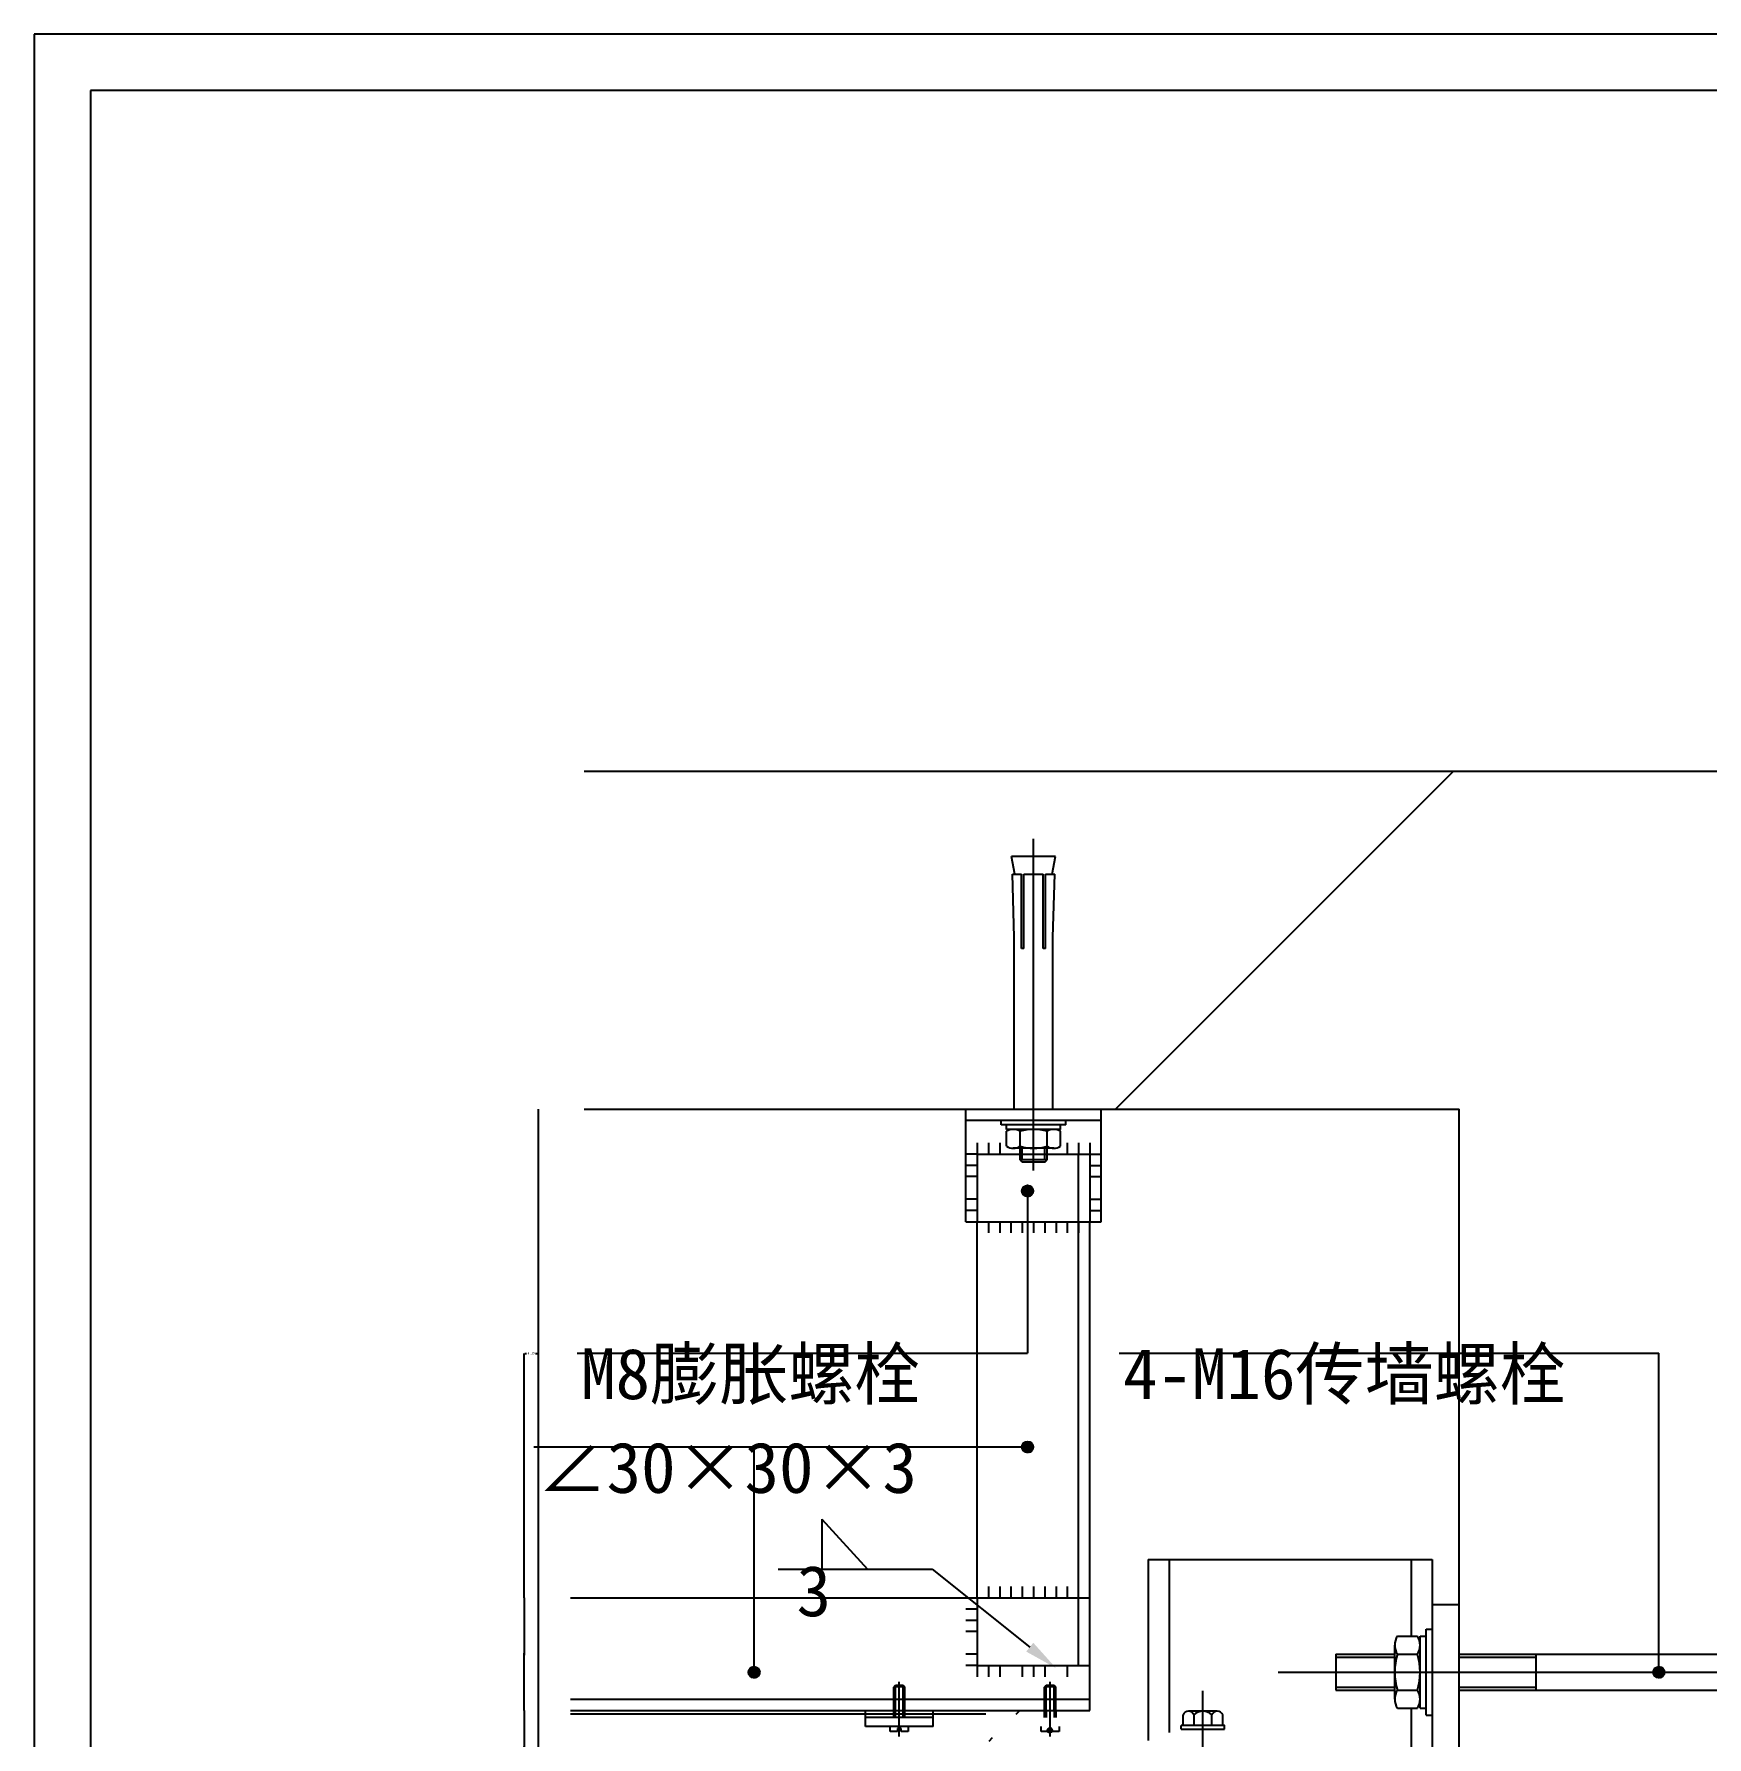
# Model space of a CAD drawing. Header units: metres. Extents: x 6342 to 7874, y -189 to 1911.
# Drawn here: x 6342 to 7085, y 1155 to 1911 of the extents above; entities that cross this region are included whole.
import ezdxf

# ---------------------------------------------------------------- set-up
doc = ezdxf.new("R2010")
doc.units = ezdxf.units.M
for name, color, linetype in [('ASHADE', 1, 'Continuous'), ('图层1', 8, 'Continuous'), ('图框', 5, 'Continuous'), ('外形', 3, 'Continuous'), ('文字标注1', 4, 'Continuous'), ('轴线', 6, 'Continuous')]:
    doc.layers.add(name, color=color, linetype=linetype)
doc.dimstyles.get("Standard").update_dxf_attribs({"dimtxt": 2.5, "dimasz": 2.5, "dimexe": 1.25, "dimexo": 0.625, "dimtad": 1, "dimcen": 2.5, "dimazin": 3, "dimtfac": 1, "dimtmove": 0, "dimatfit": 3})

# ---------------------------------------------------------------- blocks, each defined once
blk = doc.blocks.new('_CLOSEDFILLED')
at = {"color": 0, "linetype": 'BYBLOCK'}
blk.add_solid([(-1, 0.2), (0, 0), (-1, -0.2)], dxfattribs=at)
blk = doc.blocks.new('*D2')
for p, q in [((6565.72, 1433.8), (6565.72, 894.55)), ((6560.625, 894.55), (6559.28, 894.55)), ((6559.53, 355.3), (6559.53, 894.55)), ((6565.97, 894.55), (6564.625, 894.55))]:
    blk.add_line(p, q)
at = {"layer": 'Defpoints'}
for p in [(6565.72, 1433.8), (6565.72, 894.55), (6559.53, 355.3)]:
    blk.add_point(p, dxfattribs=at)
at = {"xscale": 0.25, "yscale": 0.25}
blk.add_blockref('_CLOSEDFILLED', (6559.53, 894.55), dxfattribs=at)
at = {"xscale": 0.25, "yscale": 0.25, "rotation": 180}
blk.add_blockref('_CLOSEDFILLED', (6565.72, 894.55), dxfattribs=at)
at = {"insert": (6562.625, 894.55), "char_height": 1, "attachment_point": 5}
blk.add_mtext('6,19', dxfattribs=at)
blk = doc.blocks.new('*D3')
for p, q in [((6565.72, 1433.8), (6565.72, 1325.3)), ((6559.53, 1216.8), (6559.53, 1325.3)), ((6559.78, 1325.3), (6560.625, 1325.3)), ((6564.625, 1325.3), (6565.47, 1325.3))]:
    blk.add_line(p, q)
at = {"layer": 'Defpoints'}
for p in [(6565.72, 1433.8), (6559.53, 1325.3), (6559.53, 1216.8)]:
    blk.add_point(p, dxfattribs=at)
at = {"xscale": 0.25, "yscale": 0.25, "rotation": 180}
blk.add_blockref('_CLOSEDFILLED', (6559.53, 1325.3), dxfattribs=at)
at = {"xscale": 0.25, "yscale": 0.25}
blk.add_blockref('_CLOSEDFILLED', (6565.72, 1325.3), dxfattribs=at)
at = {"insert": (6562.625, 1325.3), "char_height": 1, "attachment_point": 5}
blk.add_mtext('6,19', dxfattribs=at)
blk = doc.blocks.new('*D4')
for p, q in [((6559.53, 1216.8), (6559.53, 1191.8)), ((6559.28, 1191.8), (6559.03, 1191.8)), ((6559.53, 1166.8), (6559.53, 1191.8)), ((6559.53, 1191.8), (6559.53, 1191.8)), ((6559.78, 1191.8), (6560.03, 1191.8))]:
    blk.add_line(p, q)
at = {"layer": 'Defpoints'}
for p in [(6559.53, 1216.8), (6559.53, 1191.8), (6559.53, 1166.8)]:
    blk.add_point(p, dxfattribs=at)
at = {"xscale": 0.25, "yscale": 0.25}
blk.add_blockref('_CLOSEDFILLED', (6559.53, 1191.8), dxfattribs=at)
at = {"xscale": 0.25, "yscale": 0.25, "rotation": 180}
blk.add_blockref('_CLOSEDFILLED', (6559.53, 1191.8), dxfattribs=at)
at = {"insert": (6559.53, 1192.925), "char_height": 1, "attachment_point": 5}
blk.add_mtext('0', dxfattribs=at)
blk = doc.blocks.new('*D5')
for p, q in [((6559.53, 1166.8), (6559.53, 1150.3)), ((6559.28, 1150.3), (6559.03, 1150.3)), ((6559.53, 1133.8), (6559.53, 1150.3)), ((6559.53, 1150.3), (6559.53, 1150.3)), ((6559.78, 1150.3), (6560.03, 1150.3))]:
    blk.add_line(p, q)
at = {"layer": 'Defpoints'}
for p in [(6559.53, 1166.8), (6559.53, 1150.3), (6559.53, 1133.8)]:
    blk.add_point(p, dxfattribs=at)
at = {"xscale": 0.25, "yscale": 0.25}
blk.add_blockref('_CLOSEDFILLED', (6559.53, 1150.3), dxfattribs=at)
at = {"xscale": 0.25, "yscale": 0.25, "rotation": 180}
blk.add_blockref('_CLOSEDFILLED', (6559.53, 1150.3), dxfattribs=at)
at = {"insert": (6559.53, 1151.425), "char_height": 1, "attachment_point": 5}
blk.add_mtext('0', dxfattribs=at)

msp = doc.modelspace()

# ---------------------------------------------------------------- hatches: boundary and pattern name
at = {"layer": 'ASHADE'}
h = msp.add_hatch(dxfattribs=at)
h.set_pattern_fill('SOLID')
h.paths.add_polyline_path([(6780.46, 1397.47, 1), (6785.46, 1397.47, 1)])
h = msp.add_hatch(dxfattribs=at)
h.set_pattern_fill('SOLID')
h.paths.add_polyline_path([(6780.48, 1283.79, 1), (6785.48, 1283.79, 1)])
h = msp.add_hatch(dxfattribs=at)
h.set_pattern_fill('SOLID')
h.paths.add_polyline_path([(6659.08, 1183.8, 1), (6664.08, 1183.8, 1)])
h = msp.add_hatch(dxfattribs=at)
h.set_pattern_fill('SOLID')
h.paths.add_polyline_path([(7060.71, 1183.8, 1), (7065.71, 1183.8, 1)])
h = msp.add_hatch(dxfattribs=at)
h.set_pattern_fill('SOLID')
h.paths.add_polyline_path([(6791.83, 1157.95, 1), (6793.83, 1157.95, 1)])
at = {"layer": '图层1'}
h = msp.add_hatch(dxfattribs=at)
h.set_pattern_fill('ANSI31', scale=300)
h.paths.add_polyline_path([(7637.85, 1583.8), (6586.23, 1583.8), (6586.23, 1433.8), (6777.04, 1433.8), (6777.04, 1510.15), (6776.22, 1538.03), (6777.31, 1538.03), (6775.91, 1545.98), (6795.33, 1545.98), (6793.93, 1538.03), (6795.02, 1538.03), (6794.2, 1510.15), (6794.2, 1433.8), (6974.5, 1433.8), (6974.5, 1191.8), (7374.5, 1191.8), (7374.5, 1433.8), (7637.85, 1433.8)])
h.paths.add_polyline_path([(7374.5, 1175.8), (6974.5, 1175.8), (6974.5, 1041.8), (7374.5, 1041.8)])
h.paths.add_polyline_path([(7066.5, 1025.8), (6974.5, 1025.8), (6974.5, 883.8), (7067.83, 883.8), (7067.83, 889.13), (7066.5, 889.13)])
h.paths.add_polyline_path([(7266.5, 1025.8), (7082.5, 1025.8), (7082.5, 889.13), (7081.16, 889.13), (7081.16, 883.8), (7267.83, 883.8), (7267.83, 889.13), (7266.5, 889.13)])
h.paths.add_polyline_path([(7374.5, 1025.8), (7282.5, 1025.8), (7282.5, 889.13), (7281.16, 889.13), (7281.16, 883.8), (7374.5, 883.8)])
h = msp.add_hatch(dxfattribs=at)
h.set_pattern_fill('AR-CONC', scale=20)
h.paths.add_polyline_path([(7637.85, 1583.8), (6586.23, 1583.8), (6586.23, 1433.8), (6777.04, 1433.8), (6777.04, 1510.15), (6776.22, 1538.03), (6777.31, 1538.03), (6775.91, 1545.98), (6795.33, 1545.98), (6793.93, 1538.03), (6795.02, 1538.03), (6794.2, 1510.15), (6794.2, 1433.8), (6974.5, 1433.8), (6974.5, 1191.8), (7374.5, 1191.8), (7374.5, 1433.8), (7637.85, 1433.8)])
h.paths.add_polyline_path([(7374.5, 1175.8), (6974.5, 1175.8), (6974.5, 1041.8), (7374.5, 1041.8)])
h.paths.add_polyline_path([(7266.5, 1025.8), (7082.5, 1025.8), (7082.5, 889.13), (7081.16, 889.13), (7081.16, 883.8), (7267.83, 883.8), (7267.83, 889.13), (7266.5, 889.13)])
h.paths.add_polyline_path([(7066.5, 1025.8), (6974.5, 1025.8), (6974.5, 883.8), (7067.83, 883.8), (7067.83, 889.13), (7066.5, 889.13)])
h.paths.add_polyline_path([(7374.5, 1025.8), (7282.5, 1025.8), (7282.5, 889.13), (7281.16, 889.13), (7281.16, 883.8), (7374.5, 883.8)])
h = msp.add_hatch(dxfattribs=at)
h.set_pattern_fill('ANSI31', scale=5)
h.paths.add_polyline_path([(6764.49, 1166.3, -0.41), (6764.99, 1166.8), (6778.99, 1166.8, -0.41), (6779.49, 1166.3), (6779.49, 1165.7, -0.41), (6778.99, 1165.2), (6766.59, 1165.2, 0.41), (6766.09, 1164.7), (6766.09, 1155.3, 0.41), (6766.59, 1154.8), (6780.99, 1154.8, -0.41), (6781.49, 1154.3), (6781.49, 1145.8), (6779.89, 1145.8), (6779.89, 1152.7, 0.41), (6779.39, 1153.2), (6764.99, 1153.2, -0.41), (6764.49, 1153.7)])
h.paths.add_polyline_path([(6779.75, 1142.32, 0.2), (6779.89, 1142.67), (6779.89, 1145.8), (6781.49, 1145.8), (6781.49, 1141.8), (6777.49, 1137.8), (6764.99, 1137.8, -0.41), (6764.49, 1138.3), (6764.49, 1138.9, -0.41), (6764.99, 1139.4), (6776.62, 1139.4, 0.2), (6776.98, 1139.55)])

# ---------------------------------------------------------------- linework, layer by layer
for p, q in [((6777.31, 1538.03), (6775.91, 1545.98)), ((6795.33, 1545.98), (6775.91, 1545.98)), ((6793.93, 1538.03), (6795.33, 1545.98)), ((6776.22, 1538.03), (6780.29, 1538.03)), ((6777.04, 1510.15), (6776.22, 1538.03)), ((6780.29, 1505.07), (6780.29, 1538.03)), ((6781.33, 1538.03), (6789.91, 1538.03)), ((6781.33, 1505.07), (6781.33, 1538.03)), ((6789.91, 1505.07), (6789.91, 1538.03)), ((6790.95, 1538.03), (6795.02, 1538.03)), ((6790.95, 1505.07), (6790.95, 1538.03)), ((6794.2, 1510.15), (6795.02, 1538.03)), ((6777.04, 1433.8), (6777.04, 1510.15)), ((6781.33, 1505.07), (6780.29, 1505.07)), ((6790.95, 1505.07), (6789.91, 1505.07)), ((6794.2, 1433.8), (6794.2, 1510.15)), ((6771.31, 1426.8), (6771.31, 1428.8)), ((6799.93, 1426.8), (6771.31, 1426.8)), ((6773.63, 1424.8), (6773.63, 1426.8)), ((6797.61, 1424.8), (6773.63, 1424.8)), ((6773.63, 1417.26), (6773.63, 1423.94)), ((6779.63, 1417.26), (6779.63, 1423.94)), ((6791.61, 1417.26), (6791.61, 1423.94)), ((6797.61, 1424.8), (6797.61, 1426.8)), ((6797.61, 1417.26), (6797.61, 1423.94)), ((6799.93, 1426.8), (6799.93, 1428.8)), ((6794.61, 1416.4), (6776.63, 1416.4)), ((6779.62, 1411.25), (6779.62, 1416.4)), ((6780.62, 1411.25), (6780.62, 1416.4)), ((6790.62, 1411.25), (6790.62, 1416.4)), ((6791.62, 1411.25), (6791.62, 1416.4)), ((6791.62, 1411.25), (6779.62, 1411.25)), ((6780.62, 1410.25), (6779.62, 1411.25)), ((6790.62, 1410.25), (6780.62, 1410.25)), ((6790.62, 1410.25), (6791.62, 1411.25)), ((6836.5, 1233.8), (6962.5, 1233.8)), ((6836.5, 1233.8), (6836.5, 1153.47)), ((6845.79, 1233.8), (6845.79, 1156.97)), ((6953.2, 1233.8), (6953.2, 1199.78)), ((6962.5, 1233.8), (6962.5, 883.8)), ((6962.5, 1213.8), (6974.5, 1213.8)), ((6959.83, 1202.88), (6962.5, 1202.88)), ((6959.83, 1164.72), (6959.83, 1202.88)), ((6945.96, 1171.81), (6945.96, 1195.79)), ((6947.11, 1199.78), (6956.01, 1199.78)), ((6957.16, 1199.78), (6959.83, 1199.78)), ((6957.16, 1167.81), (6957.16, 1199.78)), ((6919.83, 1191.8), (6945.96, 1191.8)), ((6919.83, 1191.8), (6919.83, 1175.8)), ((6919.83, 1190.47), (6945.96, 1190.47)), ((6947.11, 1191.79), (6956.01, 1191.79)), ((6919.83, 1177.13), (6945.96, 1177.13)), ((6919.83, 1175.8), (6945.96, 1175.8)), ((6947.11, 1175.81), (6956.01, 1175.81)), ((6790.49, 1163.7), (6790.49, 1166.8)), ((6791.24, 1166.8), (6791.24, 1163.7)), ((6794.74, 1166.8), (6794.74, 1163.7)), ((6795.49, 1166.8), (6795.49, 1163.7)), ((6851.99, 1160.07), (6851.99, 1164.87)), ((6867.19, 1166.47), (6854.39, 1166.47)), ((6869.59, 1160.07), (6869.59, 1164.87)), ((6947.11, 1167.81), (6956.01, 1167.81)), ((6953.2, 1167.81), (6953.2, 1049.78)), ((6957.16, 1167.81), (6959.83, 1167.81)), ((6959.83, 1164.72), (6962.5, 1164.72)), ((6788.99, 1157.48), (6788.99, 1159.7)), ((6792.24, 1157.48), (6788.99, 1157.48)), ((6793.74, 1158.73), (6792.24, 1158.73)), ((6792.24, 1158.73), (6792.24, 1157.48)), ((6793.74, 1157.48), (6793.74, 1158.73)), ((6796.99, 1157.48), (6793.74, 1157.48)), ((6796.99, 1159.7), (6796.99, 1157.48)), ((6851.19, 1158.47), (6851.19, 1160.07)), ((6851.19, 1158.47), (6870.39, 1158.47))]:
    msp.add_line(p, q)
msp.add_lwpolyline([(6864.79, 1160.07), (6864.79, 1164.87, 0.4), (6856.79, 1164.87), (6856.79, 1160.07)], format="xyb")
msp.add_lwpolyline([(6870.39, 1158.47), (6870.39, 1160.07), (6851.19, 1160.07)])
for centre, radius, start, end in [((6776.63, 1419.17), 5.63, 57.86, 122.14), ((6785.62, 1403.56), 21.24, 73.61, 106.39), ((6794.61, 1419.17), 5.63, 57.86, 122.14), ((6776.63, 1422.03), 5.63, 237.86, 302.14), ((6785.62, 1437.64), 21.24, 253.61, 286.39), ((6779.63, 1417.26), 0, 90, 154.27), ((6794.61, 1422.03), 5.63, 237.86, 302.14), ((6953.47, 1195.79), 7.51, 147.86, 212.14), ((6949.65, 1195.79), 7.51, 327.86, 32.14), ((6974.29, 1183.8), 28.32, 163.61, 196.39), ((6947.11, 1191.79), 0, 0, 64.27), ((6928.84, 1183.8), 28.32, 343.61, 16.39), ((6953.47, 1171.81), 7.51, 147.86, 212.14), ((6949.65, 1171.81), 7.51, 327.86, 32.14), ((6854.39, 1163.87), 2.6, 22.62, 157.38), ((6867.19, 1163.87), 2.6, 22.62, 157.38)]:
    msp.add_arc(centre, radius, start, end)
at = {"layer": 'ASHADE'}
for p, q in [((6782.96, 1396.78), (6782.96, 1325.43)), ((6583.08, 1325.43), (6782.96, 1325.43)), ((6823.63, 1325.43), (7063.21, 1325.43)), ((7063.21, 1183.11), (7063.21, 1325.43)), ((6563.79, 1283.79), (6782.98, 1283.79)), ((6661.58, 1183.11), (6661.58, 1283.79)), ((6691.65, 1251.8), (6691.65, 1229.5)), ((6691.65, 1251.8), (6711.96, 1229.5)), ((6672.28, 1229.5), (6740.58, 1229.5)), ((6740.58, 1229.5), (6783.94, 1194.9))]:
    msp.add_line(p, q, dxfattribs=at)
for centre, radius in [((6782.96, 1397.47), 2.5), ((6782.98, 1283.79), 2.5), ((6661.58, 1183.8), 2.5), ((7063.21, 1183.8), 2.5), ((6792.83, 1157.95), 1)]:
    msp.add_circle(centre, radius, dxfattribs=at)
msp.add_solid([(6782.38, 1192.95), (6785.5, 1196.86), (6795.67, 1185.55)], dxfattribs=at)
at = {"layer": '图层1'}
for p, q in [((7827.01, 1911.05), (6342.01, 1911.05)), ((6342.01, 1911.05), (6342.01, -188.95)), ((6760.62, 1413.8), (6755.62, 1413.8)), ((6760.62, 1418.8), (6760.62, 1413.8)), ((6760.62, 1413.8), (6810.62, 1413.8)), ((6760.62, 1413.8), (6760.62, 1383.8)), ((6765.62, 1418.8), (6765.62, 1413.8)), ((6770.62, 1418.8), (6770.62, 1413.8)), ((6800.62, 1418.8), (6800.62, 1413.8)), ((6805.62, 1418.8), (6805.62, 1413.8)), ((6805.62, 1186.8), (6805.62, 1413.8)), ((6810.62, 1418.8), (6810.62, 1413.8)), ((6810.62, 1413.8), (6815.62, 1413.8)), ((6810.62, 1413.8), (6810.62, 1383.8)), ((6760.62, 1408.8), (6755.62, 1408.8)), ((6810.62, 1408.8), (6815.62, 1408.8)), ((6760.62, 1403.8), (6755.62, 1403.8)), ((6810.62, 1403.8), (6815.62, 1403.8)), ((6760.62, 1393.8), (6755.62, 1393.8)), ((6810.62, 1393.8), (6815.62, 1393.8)), ((6760.62, 1388.8), (6755.62, 1388.8)), ((6765.62, 1383.8), (6765.62, 1378.8)), ((6770.62, 1383.8), (6770.62, 1378.8)), ((6775.62, 1383.8), (6775.62, 1378.8)), ((6780.62, 1383.8), (6780.62, 1378.8)), ((6785.62, 1383.8), (6785.62, 1378.8)), ((6790.62, 1383.8), (6790.62, 1378.8)), ((6795.62, 1383.8), (6795.62, 1378.8)), ((6800.62, 1383.8), (6800.62, 1378.8)), ((6805.62, 1383.8), (6805.62, 1378.8)), ((6810.62, 1388.8), (6815.62, 1388.8)), ((6765.62, 1221.8), (6765.62, 1216.8)), ((6770.62, 1221.8), (6770.62, 1216.8)), ((6775.62, 1221.8), (6775.62, 1216.8)), ((6780.62, 1221.8), (6780.62, 1216.8)), ((6785.62, 1221.8), (6785.62, 1216.8)), ((6790.62, 1221.8), (6790.62, 1216.8)), ((6795.62, 1221.8), (6795.62, 1216.8)), ((6800.62, 1221.8), (6800.62, 1216.8)), ((6760.62, 1211.8), (6755.62, 1211.8)), ((6760.62, 1216.8), (6760.62, 1186.8)), ((6760.62, 1206.8), (6755.62, 1206.8)), ((6760.62, 1201.8), (6755.62, 1201.8)), ((6760.62, 1191.8), (6755.62, 1191.8)), ((6974.5, 1191.8), (7374.5, 1191.8)), ((6974.5, 1190.47), (7008.55, 1190.47)), ((7008.55, 1191.8), (7008.55, 1175.8)), ((6760.62, 1186.8), (6755.62, 1186.8)), ((6760.62, 1186.8), (6810.62, 1186.8)), ((6760.62, 1186.8), (6760.62, 1181.8)), ((6765.62, 1186.8), (6765.62, 1181.8)), ((6770.62, 1186.8), (6770.62, 1181.8)), ((6780.62, 1186.8), (6780.62, 1181.8)), ((6785.62, 1186.8), (6785.62, 1181.8)), ((6790.62, 1186.8), (6790.62, 1181.8)), ((6800.62, 1186.8), (6800.62, 1181.8)), ((6580.04, 1171.8), (6810.62, 1171.8)), ((6723.55, 1177.11), (6724.3, 1178.01)), ((6723.55, 1163.7), (6723.55, 1177.11)), ((6728.42, 1177.27), (6723.68, 1177.27)), ((6724.3, 1178.01), (6727.8, 1178.01)), ((6724.3, 1163.7), (6724.3, 1177.27)), ((6727.8, 1178.01), (6728.55, 1177.11)), ((6727.8, 1163.7), (6727.8, 1177.27)), ((6728.55, 1163.7), (6728.55, 1177.11)), ((6790.49, 1177.11), (6791.24, 1178.01)), ((6790.49, 1166.8), (6790.49, 1177.11)), ((6795.36, 1177.27), (6790.62, 1177.27)), ((6791.24, 1178.01), (6794.74, 1178.01)), ((6791.24, 1166.8), (6791.24, 1177.27)), ((6794.74, 1178.01), (6795.49, 1177.11)), ((6794.74, 1166.8), (6794.74, 1177.27)), ((6795.49, 1166.8), (6795.49, 1177.11)), ((6974.5, 1177.13), (7008.55, 1177.13)), ((6974.5, 1175.8), (7374.5, 1175.8)), ((6764.49, 1165.2), (6580.04, 1165.2)), ((6711.05, 1159.7), (6711.05, 1166.8)), ((6741.05, 1159.7), (6741.05, 1166.8)), ((6741.05, 1163.7), (6711.05, 1163.7)), ((6741.05, 1159.7), (6711.05, 1159.7)), ((6722.05, 1157.48), (6722.05, 1159.7)), ((6725.3, 1157.48), (6722.05, 1157.48)), ((6725.3, 1158.73), (6725.3, 1157.48)), ((6726.8, 1158.73), (6725.3, 1158.73)), ((6726.8, 1157.48), (6726.8, 1158.73)), ((6730.05, 1157.48), (6726.8, 1157.48)), ((6730.05, 1159.7), (6730.05, 1157.48))]:
    msp.add_line(p, q, dxfattribs=at)
at = {"layer": '图框'}
for p, q in [((7802.01, 1886.05), (6367.01, 1886.05)), ((6367.01, 1886.05), (6367.01, -163.95))]:
    msp.add_line(p, q, dxfattribs=at)
at = {"layer": '外形'}
for p, q in [((6586.23, 1583.8), (7637.85, 1583.8)), ((6586.23, 1433.8), (6974.5, 1433.8)), ((6974.5, 883.8), (6974.5, 1433.8))]:
    msp.add_line(p, q, dxfattribs=at)
at = {"layer": '文字标注1'}
for p, q in [((6755.62, 1383.8), (6755.62, 1433.8)), ((6815.62, 1383.8), (6815.62, 1433.8)), ((6755.62, 1428.8), (6815.62, 1428.8)), ((6755.62, 1383.8), (6815.62, 1383.8)), ((6760.62, 1216.8), (6760.62, 1383.8)), ((6810.62, 1166.8), (6810.62, 1383.8)), ((6580.04, 1216.8), (6810.62, 1216.8)), ((6580.04, 1166.8), (6810.62, 1166.8))]:
    msp.add_line(p, q, dxfattribs=at)
at = {"layer": '轴线'}
for p, q in [((6785.62, 1406.56), (6785.62, 1553.74)), ((6726.05, 1155.31), (6726.05, 1179.59)), ((6792.99, 1155.31), (6792.99, 1179.59)), ((6894.23, 1183.8), (7430.12, 1183.8)), ((6860.79, 1065.02), (6860.79, 1175.47))]:
    msp.add_line(p, q, dxfattribs=at)

# ---------------------------------------------------------------- texts
at = {"layer": 'ASHADE', "char_height": 22.5, "attachment_point": 1}
for s, insert in [('M8{\\fSystem|b0|i0|c134|p32;膨胀}螺栓', (6584.81, 1327.52)), ('4-M16{\\fSystem|b0|i0|c134|p32;传墙}螺栓', (6825.36, 1327.52)), ('∠30×30×3', (6565.52, 1285.89)), ('3', (6680.44, 1231.13))]:
    msp.add_mtext(s, dxfattribs=dict(at, insert=insert))

# ---------------------------------------------------------------- dimensions: what is measured, and where the dimension line sits
for base, p1, p2, picture, middle in [((6565.72, 894.55), (6565.72, 1433.8), (6559.53, 355.3), '*D2', (6562.625, 894.55)), ((6559.53, 1325.3), (6559.53, 1216.8), (6565.72, 1433.8), '*D3', (6562.625, 1325.3)), ((6559.53, 1191.8), (6559.53, 1166.8), (6559.53, 1216.8), '*D4', (6559.53, 1192.925)), ((6559.53, 1150.3), (6559.53, 1133.8), (6559.53, 1166.8), '*D5', (6559.53, 1151.425))]:
    dim = msp.add_linear_dim(base=base, p1=p1, p2=p2, dimstyle='Standard')
    dim.commit()
    dim.dimension.update_dxf_attribs({"geometry": picture, "text_midpoint": middle})

doc.saveas('drawing.dxf')
